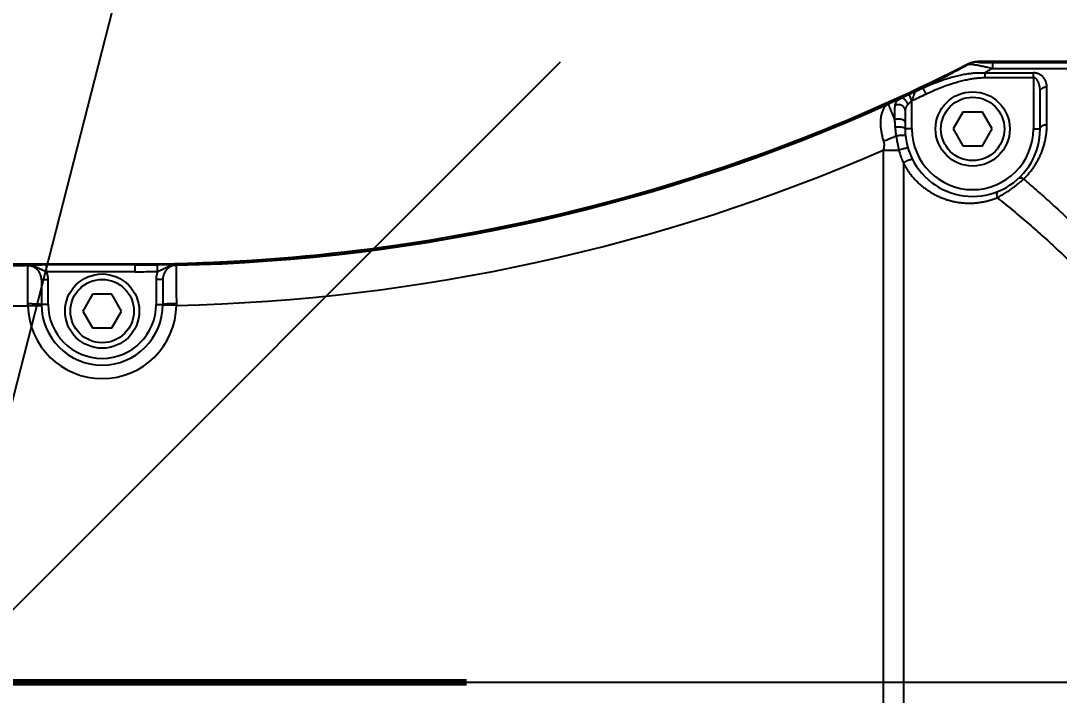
# Model space of a CAD drawing. Extents: x 0 to 4205, y 0 to 2970.
# Drawn here: x 2147.9 to 2224.9, y 945.2 to 995.2 of the extents above; entities that cross this region are included whole.
import ezdxf

# ---------------------------------------------------------------- set-up
doc = ezdxf.new("R2010")
doc.units = 0
doc.header["$LTSCALE"] = 231.275
doc.header["$PDMODE"] = 3
doc.header["$PDSIZE"] = 0.3125
doc.linetypes.add('CENTER', pattern=[0.6, 0.375, -0.075, 0.075, -0.075])
doc.layers.get('0').update_dxf_attribs({"linetype": 'CONTINUOUS'})
doc.layers.get('Defpoints').update_dxf_attribs({"linetype": 'CONTINUOUS'})
for name, color, linetype in [('5_ALL_CURVE', 7, 'CONTINUOUS'), ('91_NOTE', 7, 'CONTINUOUS'), ('95_ALL_DIM', 7, 'CONTINUOUS'), ('DEFAULT_1', 7, 'CENTER')]:
    doc.layers.add(name, color=color, linetype=linetype)
doc.layers.add('坐标轴', color=10, linetype='CONTINUOUS', lineweight=200)
doc.styles.get("Standard").update_dxf_attribs({"font": 'txt', "width": 0.8})
doc.dimstyles.new('DIMSTYLE_1', dxfattribs={"dimtxt": 20, "dimasz": 7.5, "dimexe": 0.18, "dimexo": 0.0625, "dimgap": 0.09, "dimtad": 1, "dimdec": 3, "dimdsep": 46, "dimtxsty": 'Standard', "dimblk": 'OPEN', "dimblk1": 'OPEN', "dimblk2": 'OPEN', "dimcen": 0.09, "dimadec": 0, "dimazin": 0, "dimtp": 0.001, "dimtm": 0.001, "dimtfac": 1, "dimtdec": 3, "dimtofl": 0, "dimtmove": 0, "dimatfit": 3, "dimldrblk": 'OPEN', "dimfxl": 1, "dimtolj": 1, "dimarcsym": 0})
doc.dimstyles.new('DIMSTYLE_2', dxfattribs={"dimtxt": 20, "dimasz": 7.5, "dimexe": 0.18, "dimexo": 0.0625, "dimgap": 0.09, "dimtad": 1, "dimdec": 3, "dimdsep": 46, "dimtxsty": 'Standard', "dimblk": 'OPEN', "dimblk1": 'OPEN', "dimblk2": 'OPEN', "dimcen": 0.09, "dimadec": 0, "dimazin": 0, "dimtp": 0.5, "dimtm": 0.5, "dimtfac": 1, "dimtdec": 3, "dimtofl": 0, "dimtmove": 0, "dimatfit": 3, "dimldrblk": 'OPEN', "dimfxl": 1, "dimtolj": 1, "dimarcsym": 0})

# ---------------------------------------------------------------- blocks, each defined once
blk = doc.blocks.new('_OPEN')
at = {"color": 0, "linetype": 'ByBlock'}
for p, q in [((0, 0), (-1, 0.233)), ((-1, -0.233), (0, 0)), ((-1, 0), (0, 0))]:
    blk.add_line(p, q, dxfattribs=at)
blk = doc.blocks.new('*D9')
at = {"layer": '95_ALL_DIM', "color": 0, "lineweight": -2, "transparency": 16777216}
for p, q in [((2391.968, 1260.269), (2391.968, 1295.386)), ((2199.034, 166.085), (2187.023, 133.086))]:
    blk.add_line(p, q, dxfattribs=at)
blk.add_arc((2391.968, 696.167), 599.039, 90.717351, 249.282649, dxfattribs=at)
at = {"layer": 'Defpoints', "color": 0, "transparency": 16777216}
for p in [(2391.968, 1260.206), (2391.968, 1207.559), (1911.465, 1053.889), (2390.258, 691.469), (2199.055, 166.144)]:
    blk.add_point(p, dxfattribs=at)
at = {"layer": '95_ALL_DIM', "color": 0, "lineweight": -2, "transparency": 16777216, "xscale": 7.5, "yscale": 7.5, "zscale": 7.5}
for p, rotation in [((2391.968, 1295.206), 0.3586754377824675), ((2187.085, 133.255), 339.6413245622188)]:
    blk.add_blockref('_OPEN', p, dxfattribs=dict(at, rotation=rotation))
at = {"layer": '95_ALL_DIM', "color": 0, "transparency": 16777216, "insert": (1783.986, 733.523), "char_height": 20, "attachment_point": 5, "rotation": 86.48409}
blk.add_mtext('\\A1;-160°', dxfattribs=at)
blk = doc.blocks.new('*D27')
at = {"layer": '95_ALL_DIM', "color": 0, "lineweight": -2, "transparency": 16777216}
blk.add_arc((2141.968, 946.167), 59.411, 187.2378, 307.7622, dxfattribs=at)
at = {"layer": 'Defpoints', "color": 0, "transparency": 16777216}
for p in [(2037.557, 946.167), (2136.968, 946.167), (2145.504, 942.632), (2099.958, 904.158), (2215.798, 872.338)]:
    blk.add_point(p, dxfattribs=at)
at = {"layer": '95_ALL_DIM', "color": 0, "lineweight": -2, "transparency": 16777216, "xscale": 7.5, "yscale": 7.5, "zscale": 7.5}
for p, rotation in [((2082.557, 946.167), 93.61890006302103), ((2183.978, 904.158), 41.38109993697912)]:
    blk.add_blockref('_OPEN', p, dxfattribs=dict(at, rotation=rotation))
at = {"layer": '95_ALL_DIM', "color": 0, "transparency": 16777216, "insert": (2124.05, 900.216), "char_height": 20, "attachment_point": 5, "rotation": 338.69714}
blk.add_mtext('\\A1;-135°', dxfattribs=at)
blk = doc.blocks.new('*D28')
at = {"layer": '95_ALL_DIM', "color": 0, "lineweight": -2, "transparency": 16777216}
for p, q in [((2215.967, 1020.167), (2240.799, 1044.999)), ((2037.317, 946.167), (2002.2, 946.167))]:
    blk.add_line(p, q, dxfattribs=at)
blk.add_arc((2141.968, 946.167), 139.588, 48.07884, 176.92116, dxfattribs=at)
at = {"layer": 'Defpoints', "color": 0, "transparency": 16777216}
for p in [(2043.264, 1044.871), (2215.923, 1020.123), (2145.504, 949.703), (2037.38, 946.167), (2136.968, 946.167)]:
    blk.add_point(p, dxfattribs=at)
at = {"layer": '95_ALL_DIM', "color": 0, "lineweight": -2, "transparency": 16777216, "xscale": 7.5, "yscale": 7.5, "zscale": 7.5}
for p, rotation in [((2240.672, 1044.871), 316.5394194410191), ((2002.38, 946.167), 268.4605805589808)]:
    blk.add_blockref('_OPEN', p, dxfattribs=dict(at, rotation=rotation))
at = {"layer": '95_ALL_DIM', "color": 0, "transparency": 16777216, "insert": (2113.123, 1093.04), "char_height": 20, "attachment_point": 5, "rotation": 11.11132}
blk.add_mtext('\\A1;+135°', dxfattribs=at)
blk = doc.blocks.new('*D38')
at = {"layer": 'Defpoints', "color": 0, "transparency": 16777216}
for p in [(2141.968, 1037.386), (2141.968, 946.167), (2328.968, 946.167)]:
    blk.add_point(p, dxfattribs=at)
at = {"layer": '坐标轴', "color": 0, "lineweight": -2, "transparency": 16777216}
for p, q in [((2141.968, 946.23), (2141.968, 1037.566)), ((2321.468, 1037.386), (2149.468, 1037.386)), ((2328.968, 946.23), (2328.968, 1037.566))]:
    blk.add_line(p, q, dxfattribs=at)
at = {"layer": '坐标轴', "color": 0, "lineweight": -2, "transparency": 16777216, "xscale": 7.5, "yscale": 7.5, "zscale": 7.5, "rotation": 180}
blk.add_blockref('_OPEN', (2141.968, 1037.386), dxfattribs=at)
at = {"layer": '坐标轴', "color": 0, "lineweight": -2, "transparency": 16777216, "xscale": 7.5, "yscale": 7.5, "zscale": 7.5}
blk.add_blockref('_OPEN', (2328.968, 1037.386), dxfattribs=at)
at = {"layer": '坐标轴', "color": 0, "transparency": 16777216, "insert": (2235.468, 1047.476), "char_height": 20, "attachment_point": 5}
blk.add_mtext('\\A1;187', dxfattribs=at)

msp = doc.modelspace()

# ---------------------------------------------------------------- linework, layer by layer
for p, q in [((2252.3024, 992.1674), (2218.8291, 992.1674)), ((2219.9407, 992.0865), (2219.9407, 991.6546)), ((2219.9407, 992.0865), (2250.01, 992.0865)), ((2219.3582, 991.3225), (2219.3582, 990.9698)), ((2219.3582, 991.3225), (2222.9681, 991.3225)), ((2219.9407, 991.6546), (2250.01, 991.6546)), ((2219.3582, 990.9698), (2222.9681, 990.9698)), ((2222.9681, 990.9698), (2222.9681, 987.1674)), ((2223.9681, 987.4902), (2223.9681, 990.2871)), ((2213.9681, 989.2642), (2213.7575, 989.717)), ((2214.7819, 990.1984), (2214.9962, 989.7474)), ((2223.4681, 987.1674), (2223.4681, 989.9424)), ((2212.0927, 988.9563), (2212.0879, 988.967)), ((2212.0927, 988.9563), (2212.0957, 988.9497)), ((2212.2143, 989.0117), (2212.2171, 989.006)), ((2213.9681, 987.1674), (2213.9681, 989.2642)), ((2213.4681, 988.523), (2213.4681, 987.1674)), ((2217.7464, 988.4174), (2217.0247, 987.1674)), ((2219.1898, 988.4174), (2217.7464, 988.4174)), ((2219.9114, 987.1674), (2219.1898, 988.4174)), ((2213.9681, 987.1674), (2213.4681, 987.1674)), ((2217.0247, 987.1674), (2217.7464, 985.9174)), ((2219.1898, 985.9174), (2219.9114, 987.1674)), ((2222.9681, 987.1674), (2223.4681, 987.1674)), ((2217.7464, 985.9174), (2219.1898, 985.9174)), ((2211.8331, 985.5878), (2211.8331, 906.747)), ((2211.8331, 985.5878), (2213.0045, 985.5878)), ((2213.3331, 984.6401), (2213.3331, 907.6947)), ((2141.9681, 977.1674), (2156.4043, 977.1674)), ((2141.9681, 977.0544), (2148.2695, 977.0544)), ((2148.4681, 974.2219), (2148.4681, 977.0277)), ((2149.852, 976.5881), (2149.852, 977.0874)), ((2156.4036, 977.0874), (2149.852, 977.0874)), ((2156.4036, 976.5881), (2149.852, 976.5881)), ((2156.4036, 976.5881), (2156.4036, 977.1674)), ((2158.0745, 976.5983), (2158.0684, 977.0976)), ((2159.4455, 977.0806), (2159.4459, 977.0617)), ((2149.4681, 975.995), (2149.4681, 974.1674)), ((2149.9681, 975.995), (2149.4681, 975.995)), ((2149.9681, 974.1674), (2149.9681, 975.995)), ((2157.9681, 976.0292), (2157.9681, 974.1674)), ((2157.9681, 976.0292), (2158.4681, 976.0292)), ((2158.4681, 976.0292), (2158.4681, 974.1674)), ((2153.2464, 974.9174), (2152.5247, 973.6674)), ((2154.6898, 974.9174), (2153.2464, 974.9174)), ((2155.4114, 973.6674), (2154.6898, 974.9174)), ((2149.9681, 974.1674), (2149.4681, 974.1674)), ((2157.9681, 974.1674), (2158.4681, 974.1674)), ((2141.9681, 974.0585), (2148.4692, 974.0585)), ((2148.4692, 974.0585), (2149.469, 974.0783)), ((2152.5247, 973.6674), (2153.2464, 972.4174)), ((2154.6898, 972.4174), (2155.4114, 973.6674)), ((2159.4676, 974.0923), (2158.4677, 974.1059)), ((2153.2464, 972.4174), (2154.6898, 972.4174))]:
    msp.add_line(p, q)
for centre, radius in [((2218.4681, 987.1674), 2.75), ((2218.4681, 987.1674), 2.35), ((2153.9681, 973.6674), 2.75), ((2153.9681, 973.6674), 2.35)]:
    msp.add_circle(centre, radius)
for centre, radius, start, end in [((2156.4036, 1113.0674), 135.9, 270, 297.022514), ((2156.4043, 1113.0643), 135.8969, 270, 296.20917), ((2156.4036, 1113.0674), 136.5317, 294.9369, 295.413626), ((2156.4036, 1113.0674), 136.0324, 295.133351, 295.413625), ((2156.4036, 1113.0674), 136.0208, 271.281451, 294.165954), ((2156.4036, 1113.0674), 136.0325, 271.281451, 294.165954), ((2156.4036, 1113.0674), 136.0397, 271.281451, 294.165954), ((2218.4681, 987.1674), 5, 179.999941, 0.000014), ((2218.4681, 987.1674), 4.5, 180, 360), ((2156.4036, 1113.0674), 139.0089, 271.262989, 293.499932), ((2156.4036, 1113.0674), 135.98, 270, 270.701498), ((2156.4036, 1113.0674), 136.4793, 270, 270.701497), ((2153.9681, 974.1674), 4.5, 179.999997, 359.999997), ((2153.9681, 974.1674), 4, 180, 360), ((2153.9681, 974.1674), 5.5, 181.134877, 359.216987)]:
    msp.add_arc(centre, radius, start, end)
for points, start_tangent, end_tangent in [([(2214.7819, 990.1984), (2215.6551, 990.6416), (2216.5088, 991.0835), (2217.3432, 991.5238), (2218.1586, 991.9621)], (0.893515, 0.4490334), (0.8789846, 0.4768501)), ([(2218.1485, 992.0039), (2218.2398, 992.0466), (2218.3339, 992.0832), (2218.4303, 992.1134), (2218.5283, 992.1369), (2218.6278, 992.1538), (2218.7283, 992.164), (2218.8291, 992.1674)], (0.8908281, 0.4543406), (1, 0)), ([(2218.1485, 992.0039), (2218.1535, 991.983), (2218.1586, 991.9621)], (0.2360452, -0.9717421), (0.2360086, -0.971751)), ([(2218.8391, 992.1256), (2218.7215, 992.1209), (2218.6046, 992.107), (2218.4892, 992.084), (2218.3759, 992.0521), (2218.2655, 992.0113), (2218.1586, 991.9621)], (-0.9999998, -0.0006581), (-0.8911599, -0.4536893)), ([(2218.1586, 991.9621), (2218.1872, 991.9669), (2218.2218, 991.9696), (2218.2619, 991.9703), (2218.3076, 991.9691), (2218.3585, 991.9659), (2218.4145, 991.9609), (2218.4758, 991.9541), (2218.5429, 991.9454), (2218.6168, 991.9346), (2218.6987, 991.9215), (2218.7898, 991.9058), (2218.8916, 991.8871), (2219.0051, 991.8651), (2219.1306, 991.8396), (2219.268, 991.8104), (2219.4174, 991.7775), (2219.5791, 991.7407), (2219.7535, 991.6998), (2219.9407, 991.6546)], (0.9746265, 0.2238374), (0.9714398, -0.2372861)), ([(2218.8291, 992.1674), (2218.8341, 992.1465), (2218.8391, 992.1256)], (0.2336364, -0.972324), (0.2336008, -0.9723326)), ([(2218.8391, 992.1256), (2218.8426, 992.1221), (2218.8513, 992.1188), (2218.8649, 992.1157), (2218.8835, 992.1128), (2218.9067, 992.11), (2218.9345, 992.1073), (2218.9668, 992.1049), (2219.004, 992.1025), (2219.0468, 992.1003), (2219.0959, 992.0981), (2219.1521, 992.096), (2219.2167, 992.0941), (2219.2904, 992.0923), (2219.3736, 992.0907), (2219.4666, 992.0892), (2219.5694, 992.0881), (2219.6824, 992.0872), (2219.8062, 992.0867), (2219.9407, 992.0865)], (0.2337548, -0.9722956), (1, 0.0000003)), ([(2214.7819, 990.1984), (2215.349, 990.4519), (2215.8927, 990.6692), (2216.4069, 990.8505), (2216.8878, 990.9978), (2217.3353, 991.1139), (2217.749, 991.2018), (2218.1296, 991.2646), (2218.4798, 991.3055), (2218.7987, 991.327), (2219.0896, 991.332), (2219.3582, 991.3225)], (0.9047965, 0.4258442), (0.9980464, -0.0624772)), ([(2219.3582, 991.3225), (2219.6507, 991.4887), (2219.9407, 991.6546)], (0.870116, 0.492847), (0.8673791, 0.4976479)), ([(2222.9681, 990.9698), (2222.9675, 991.0171), (2222.9677, 991.0654), (2222.968, 991.1132), (2222.9681, 991.1596), (2222.9681, 991.2041), (2222.9681, 991.2464), (2222.9681, 991.286), (2222.9681, 991.3225)], (-0.0223972, 0.9997492), (-0.000155, 1)), ([(2223.9681, 990.2871), (2223.9633, 990.3904), (2223.9493, 990.4903), (2223.9269, 990.5861), (2223.8966, 990.6771), (2223.8592, 990.7627), (2223.8158, 990.8422), (2223.7674, 990.9149), (2223.715, 990.9807), (2223.6595, 991.0398), (2223.6016, 991.0923), (2223.5419, 991.1385), (2223.4811, 991.1787), (2223.4198, 991.2131), (2223.3586, 991.242), (2223.2982, 991.2657), (2223.2389, 991.2847), (2223.1813, 991.2992), (2223.1254, 991.3099), (2223.0713, 991.3171), (2223.019, 991.3212), (2222.9681, 991.3225)], (0.0000061, 1), (-1, -0.0000134)), ([(2214.9962, 989.7474), (2215.5464, 989.9978), (2216.0715, 990.2156), (2216.566, 990.4007), (2217.0265, 990.5544), (2217.4534, 990.6793), (2217.8463, 990.7779), (2218.2064, 990.853), (2218.5365, 990.9074), (2218.8358, 990.9433), (2219.1079, 990.9634), (2219.3582, 990.9698)], (0.9032319, 0.4291528), (1, -0.0000084)), ([(2223.4681, 989.9424), (2223.4657, 990.0449), (2223.4587, 990.144), (2223.4475, 990.239), (2223.4323, 990.3294), (2223.4136, 990.4143), (2223.3919, 990.4932), (2223.3677, 990.5653), (2223.3415, 990.6306), (2223.3138, 990.6892), (2223.2848, 990.7413), (2223.255, 990.7872), (2223.2246, 990.827), (2223.1939, 990.8612), (2223.1634, 990.8898), (2223.1331, 990.9134), (2223.1035, 990.9322), (2223.0747, 990.9467), (2223.0467, 990.9572), (2223.0197, 990.9644), (2222.9936, 990.9685), (2222.9681, 990.9698)], (0.0000009, 1), (-1, -0.0000132)), ([(2223.4681, 989.9424), (2223.4708, 989.9784), (2223.479, 990.0141), (2223.4925, 990.0489), (2223.5113, 990.0826), (2223.5351, 990.1147), (2223.5636, 990.145), (2223.5965, 990.173), (2223.6335, 990.1986), (2223.6742, 990.2213), (2223.7181, 990.2409), (2223.7647, 990.2573), (2223.8136, 990.2702), (2223.8641, 990.2796), (2223.9158, 990.2852), (2223.9681, 990.2871)], (0, 1), (1, 0)), ([(2213.7575, 989.717), (2213.6781, 989.6799), (2213.5991, 989.6427), (2213.5211, 989.6057), (2213.4449, 989.5691), (2213.3708, 989.5333), (2213.2995, 989.4986), (2213.2315, 989.465), (2213.1671, 989.4329)], (-0.9067725, -0.4216203), (-0.8938146, -0.4484367)), ([(2214.1801, 989.9143), (2214.1761, 989.9124), (2214.1698, 989.9095), (2214.1633, 989.9065), (2214.1591, 989.9045), (2214.1542, 989.9022), (2214.1486, 989.8995), (2214.1421, 989.8965), (2214.1346, 989.893), (2214.1261, 989.889), (2214.1162, 989.8844), (2214.105, 989.8791), (2214.0921, 989.8731), (2214.0774, 989.8662), (2214.0607, 989.8584), (2214.0416, 989.8494), (2214.0198, 989.8392), (2213.9949, 989.8276), (2213.9665, 989.8143), (2213.934, 989.7991), (2213.8967, 989.7817), (2213.854, 989.7618), (2213.8068, 989.7399), (2213.7575, 989.717)], (-0.9056762, -0.4239701), (-0.9067726, -0.42162)), ([(2214.1801, 989.9143), (2214.1785, 989.9094), (2214.177, 989.9048), (2214.1747, 989.8977), (2214.1731, 989.8928), (2214.1711, 989.8868), (2214.1687, 989.8793), (2214.1656, 989.8701), (2214.1619, 989.8587), (2214.1574, 989.8448), (2214.1518, 989.8278), (2214.145, 989.807), (2214.1367, 989.7817), (2214.1267, 989.7509), (2214.1145, 989.7136), (2214.0997, 989.6685), (2214.082, 989.6143), (2214.0619, 989.5525), (2214.04, 989.4855), (2214.0168, 989.4143), (2213.9927, 989.34), (2213.9681, 989.2642)], (-0.5491391, -0.835731), (-0.3108827, -0.9504483)), ([(2212.0957, 988.9497), (2212.0191, 988.8777), (2211.9489, 988.795), (2211.8854, 988.7022), (2211.8289, 988.6), (2211.7795, 988.489), (2211.7374, 988.3699), (2211.7026, 988.2437), (2211.6752, 988.1109), (2211.6549, 987.9723), (2211.6418, 987.8287), (2211.6358, 987.6808), (2211.6365, 987.5293), (2211.6439, 987.3747), (2211.6578, 987.2177), (2211.6779, 987.0588), (2211.704, 986.8985), (2211.7359, 986.7373), (2211.7735, 986.5757), (2211.8164, 986.4139), (2211.8646, 986.2525)], (-0.7673839, -0.641188), (0.3002087, -0.9538735)), ([(2212.2281, 989.0289), (2212.1818, 989.0087), (2212.1351, 988.988), (2212.0879, 988.967)], (-0.9174593, -0.3978296), (-0.9123602, -0.4093885)), ([(2212.2143, 989.0117), (2212.1743, 988.9933), (2212.1338, 988.9749), (2212.0927, 988.9563)], (-0.9081041, -0.4187445), (-0.9123618, -0.4093849)), ([(2212.2171, 989.006), (2212.1567, 988.9772), (2212.0957, 988.9497)], (-0.8983726, -0.4392342), (-0.9161298, -0.4008818)), ([(2212.7485, 989.2558), (2212.5689, 989.1749), (2212.3908, 989.0935), (2212.2143, 989.0117)], (-0.9129331, -0.4081092), (-0.9060452, -0.4231809)), ([(2212.2143, 989.0117), (2212.2183, 989.0186), (2212.2229, 989.0244), (2212.2281, 989.0289)], (0.4436812, 0.8961847), (0.8135595, 0.5814817)), ([(2212.7485, 989.2558), (2212.4802, 989.1322), (2212.2171, 989.006)], (-0.911525, -0.4112446), (-0.8981612, -0.4396663)), ([(2212.2171, 989.006), (2212.2273, 988.9733), (2212.2425, 988.9295), (2212.2626, 988.8747), (2212.2874, 988.8096), (2212.3165, 988.7345), (2212.3499, 988.6501), (2212.3873, 988.557), (2212.4283, 988.4557), (2212.4727, 988.3469), (2212.5202, 988.2313), (2212.5706, 988.1095), (2212.6235, 987.9822), (2212.6788, 987.8499)], (0.2731179, -0.9619806), (0.3862387, -0.9223989)), ([(2212.7486, 989.2558), (2212.5741, 989.1795), (2212.4007, 989.1039), (2212.2281, 989.0289)], (-0.9158327, -0.4015601), (-0.9174495, -0.3978521)), ([(2212.6965, 988.8933), (2212.691, 988.8055), (2212.6864, 988.7099), (2212.6827, 988.6068), (2212.6799, 988.4966), (2212.6779, 988.3797), (2212.6768, 988.2564), (2212.6766, 988.1269), (2212.6773, 987.9914), (2212.6788, 987.8499)], (-0.070666, -0.9975), (0.0135224, -0.9999086)), ([(2213.1671, 989.4329), (2213.0966, 989.3951), (2213.0297, 989.3549), (2212.9674, 989.3123), (2212.9103, 989.2672), (2212.8589, 989.2197), (2212.8139, 989.1698), (2212.7755, 989.1176), (2212.7442, 989.0633), (2212.7205, 989.0074), (2212.7045, 988.9505), (2212.6965, 988.8933)], (-0.8912417, -0.4535286), (-0.0706699, -0.9974998)), ([(2213.4681, 988.523), (2213.4655, 988.568), (2213.4577, 988.6125), (2213.4448, 988.656), (2213.4269, 988.6982), (2213.4043, 988.7386), (2213.3771, 988.7767), (2213.3456, 988.8121), (2213.3102, 988.8446), (2213.2713, 988.8737), (2213.2292, 988.8991), (2213.1843, 988.9207), (2213.1372, 988.938), (2213.0884, 988.9511), (2213.0382, 988.9597), (2212.9874, 988.9637), (2212.9364, 988.9631), (2212.8856, 988.958), (2212.8358, 988.9483), (2212.7873, 988.9342), (2212.7407, 988.9158), (2212.6965, 988.8933)], (-0.0000004, 1), (-0.8685624, -0.4955797)), ([(2212.7486, 989.2558), (2212.9587, 989.3445), (2213.1671, 989.4329)], (0.9216132, 0.3881097), (0.9202959, 0.3912229)), ([(2213.6718, 988.9791), (2213.6544, 989.0275), (2213.634, 989.0754), (2213.6108, 989.1222), (2213.585, 989.1674), (2213.5569, 989.2106), (2213.5268, 989.2512), (2213.4951, 989.2889), (2213.4621, 989.3232), (2213.4281, 989.3537), (2213.3936, 989.3802), (2213.3588, 989.4023), (2213.3243, 989.4197), (2213.2903, 989.4324), (2213.2572, 989.4401), (2213.2254, 989.4427), (2213.1953, 989.4403), (2213.1671, 989.4329)], (-0.3094352, 0.9509205), (-0.9389747, -0.3439861)), ([(2213.6718, 988.9791), (2213.6396, 988.9453), (2213.6094, 988.9098), (2213.5815, 988.8726), (2213.5561, 988.8337), (2213.5335, 988.7931), (2213.514, 988.7509), (2213.4977, 988.7071), (2213.4848, 988.662), (2213.4755, 988.616), (2213.4699, 988.5694), (2213.4681, 988.523)], (-0.7059957, -0.7082161), (0.0000009, -1)), ([(2213.9681, 989.2642), (2213.9282, 989.227), (2213.8885, 989.1896), (2213.8494, 989.1525), (2213.8111, 989.1158), (2213.774, 989.0799), (2213.7382, 989.045), (2213.7041, 989.0113), (2213.6718, 988.9791)], (-0.7322761, -0.6810079), (-0.7060159, -0.708196)), ([(2213.4681, 987.6597), (2213.4654, 987.684), (2213.4573, 987.7079), (2213.4439, 987.7314), (2213.4253, 987.7541), (2213.4018, 987.7757), (2213.3735, 987.7961), (2213.3409, 987.815), (2213.3042, 987.8323), (2213.2639, 987.8476), (2213.2204, 987.8609), (2213.1742, 987.8721), (2213.1257, 987.8809), (2213.0755, 987.8874), (2213.0241, 987.8913), (2212.9721, 987.8928), (2212.9201, 987.8917), (2212.8686, 987.8881), (2212.8182, 987.8821), (2212.7694, 987.8736), (2212.7228, 987.8628), (2212.6788, 987.8498)], (-0.000001, 1), (-0.949446, -0.3139304)), ([(2212.6788, 987.8499), (2212.6873, 987.715), (2212.6968, 987.5754), (2212.7072, 987.4314), (2212.7186, 987.2833)], (0.0604979, -0.9981683), (0.0789753, -0.9968766)), ([(2213.4681, 987.1674), (2213.4656, 987.1807), (2213.4582, 987.1939), (2213.4459, 987.2068), (2213.4289, 987.2193), (2213.4072, 987.2313), (2213.3813, 987.2427), (2213.3512, 987.2533), (2213.3174, 987.2631), (2213.28, 987.2719), (2213.2396, 987.2797), (2213.1965, 987.2864), (2213.1511, 987.2919), (2213.1038, 987.2961), (2213.0553, 987.2991), (2213.0059, 987.3008), (2212.9561, 987.3011), (2212.9064, 987.3001), (2212.8573, 987.2978), (2212.8093, 987.2942), (2212.7629, 987.2894), (2212.7186, 987.2833)], (0, 1), (-0.9883495, -0.1522012)), ([(2212.7186, 987.2833), (2212.7333, 987.122), (2212.7519, 986.9613), (2212.7741, 986.8016), (2212.7999, 986.643)], (0.0789733, -0.9968767), (0.171689, -0.9851512)), ([(2222.2373, 983.4533), (2222.4322, 983.6476), (2222.6194, 983.854), (2222.7982, 984.0724), (2222.9677, 984.3026), (2223.1272, 984.5445), (2223.2757, 984.7978), (2223.4123, 985.062), (2223.5361, 985.3367), (2223.6461, 985.6214), (2223.7414, 985.9153), (2223.8212, 986.2177), (2223.8845, 986.5274), (2223.9305, 986.8435), (2223.9586, 987.1649), (2223.9681, 987.4902)], (0.7255635, 0.6881552), (0.0000005, 1)), ([(2223.4681, 987.1674), (2223.4708, 987.2012), (2223.479, 987.2345), (2223.4925, 987.2672), (2223.5113, 987.2987), (2223.5351, 987.3288), (2223.5636, 987.3572), (2223.5965, 987.3834), (2223.6335, 987.4073), (2223.6742, 987.4286), (2223.7181, 987.447), (2223.7647, 987.4623), (2223.8136, 987.4744), (2223.8641, 987.4832), (2223.9158, 987.4885), (2223.9681, 987.4902)], (0, 1), (1, 0)), ([(2212.7999, 986.643), (2212.6508, 986.5753), (2212.4983, 986.5084), (2212.3429, 986.4424), (2212.1851, 986.3776), (2212.0255, 986.3143), (2211.8646, 986.2525)], (-0.9079899, -0.418992), (-0.9356205, -0.3530074)), ([(2213.4932, 986.667), (2213.49, 986.6718), (2213.4816, 986.676), (2213.4679, 986.6795), (2213.4492, 986.6825), (2213.4257, 986.6847), (2213.3975, 986.6861), (2213.3651, 986.6869), (2213.3287, 986.6869), (2213.2888, 986.6861), (2213.2457, 986.6846), (2213.2, 986.6824), (2213.152, 986.6795), (2213.1024, 986.6759), (2213.0517, 986.6717), (2213.0003, 986.6669), (2212.949, 986.6616), (2212.8981, 986.6558), (2212.8482, 986.6495), (2212.7999, 986.643)], (-0.1000903, 0.9949784), (-0.9900379, -0.140801)), ([(2212.7999, 986.643), (2212.8152, 986.5397), (2212.8317, 986.4347), (2212.8497, 986.3273), (2212.8694, 986.2166), (2212.891, 986.1016), (2212.9149, 985.9816), (2212.9416, 985.8559), (2212.9713, 985.7244), (2213.0045, 985.5878)], (0.1406936, -0.9900532), (0.2444442, -0.9696634)), ([(2211.8646, 986.2525), (2211.8815, 986.1894), (2211.8936, 986.1224), (2211.9007, 986.0507), (2211.902, 985.9736), (2211.8971, 985.8899), (2211.8849, 985.7985), (2211.864, 985.6982), (2211.8331, 985.5878)], (0.3001913, -0.953879), (-0.3008864, -0.95366)), ([(2213.6787, 985.7314), (2213.6744, 985.7366), (2213.6651, 985.7402), (2213.6508, 985.7422), (2213.6318, 985.7426), (2213.6082, 985.7413), (2213.5803, 985.7384), (2213.5484, 985.734), (2213.5128, 985.7279), (2213.4739, 985.7204), (2213.4321, 985.7115), (2213.3878, 985.7013), (2213.3416, 985.6899), (2213.2938, 985.6774), (2213.2451, 985.664), (2213.1959, 985.6497), (2213.1467, 985.6348), (2213.0981, 985.6194), (2213.0505, 985.6037), (2213.0045, 985.5878)], (-0.2872015, 0.9578702), (-0.9427438, -0.3335178)), ([(2213.0045, 985.5878), (2213.0614, 985.3814), (2213.1235, 985.1829), (2213.19, 984.9931), (2213.2601, 984.8122), (2213.3331, 984.6401)], (0.2489109, -0.9685264), (0.4053811, -0.9141478)), ([(2214.0272, 984.8699), (2214.0189, 984.8802), (2214.0062, 984.8881), (2213.9891, 984.8934), (2213.9678, 984.8962), (2213.9425, 984.8962), (2213.9136, 984.8937), (2213.8812, 984.8885), (2213.8458, 984.8808), (2213.8076, 984.8706), (2213.7672, 984.858), (2213.7248, 984.8432), (2213.681, 984.8263), (2213.6362, 984.8074), (2213.5908, 984.7869), (2213.5454, 984.7648), (2213.5003, 984.7414), (2213.4561, 984.717), (2213.4132, 984.6918), (2213.3721, 984.6661), (2213.3331, 984.6401)], (-0.4595095, 0.8881728), (-0.8231494, -0.5678249)), ([(2213.3331, 984.6401), (2213.4708, 984.3901), (2213.6227, 984.1454), (2213.7886, 983.907), (2213.9686, 983.6758), (2214.1625, 983.4523), (2214.3703, 983.2374), (2214.5918, 983.0322), (2214.8263, 982.8377), (2215.0737, 982.6549), (2215.3332, 982.4847), (2215.6043, 982.3282), (2215.8861, 982.1863), (2216.1777, 982.0599), (2216.4781, 981.9499), (2216.786, 981.8571), (2217.1004, 981.7822), (2217.4198, 981.7256), (2217.7429, 981.688), (2218.0681, 981.6695), (2218.394, 981.6702), (2218.7191, 981.6903), (2219.0419, 981.7295), (2219.361, 981.7875), (2219.6749, 981.8639), (2219.9823, 981.9581), (2220.282, 982.0694)], (0.4595095, -0.8881729), (0.9269163, 0.3752681)), ([(2220.282, 982.0694), (2220.4471, 982.1572), (2220.6069, 982.247), (2220.7609, 982.3378), (2220.9086, 982.4292), (2221.05, 982.5207), (2221.1859, 982.6122), (2221.3168, 982.7039), (2221.443, 982.7956), (2221.5649, 982.8874), (2221.6836, 982.9799), (2221.7993, 983.073), (2221.9122, 983.1668), (2222.0226, 983.2613), (2222.1308, 983.3568), (2222.2373, 983.4533)], (0.8881124, 0.4596264), (0.7359095, 0.67708)), ([(2221.8946, 983.5262), (2221.9129, 983.5398), (2221.9347, 983.5494), (2221.9596, 983.5548), (2221.9875, 983.5562), (2222.0181, 983.5533), (2222.051, 983.5464), (2222.0858, 983.5353), (2222.1222, 983.5203), (2222.1599, 983.5015), (2222.1984, 983.4791), (2222.2373, 983.4533)], (0.7282525, 0.6853089), (0.8184699, -0.5745494)), ([(2222.2373, 983.4533), (2223.3342, 982.5084), (2224.3868, 981.5664), (2225.3969, 980.627), (2226.3664, 979.6901), (2227.2973, 978.7554)], (0.7637972, -0.6454562), (0.6987213, -0.715394)), ([(2220.3444, 982.5328), (2220.3238, 982.5218), (2220.3052, 982.5065), (2220.2888, 982.4868), (2220.2747, 982.4631), (2220.2632, 982.4356), (2220.2543, 982.4045), (2220.2481, 982.3701), (2220.2446, 982.3328), (2220.244, 982.2929), (2220.2462, 982.2509), (2220.2511, 982.2071), (2220.2588, 982.1619), (2220.2691, 982.1159), (2220.282, 982.0694)], (-0.9269163, -0.3752682), (0.2905438, -0.9568617)), ([(2220.282, 982.0694), (2221.4853, 981.0952), (2222.6361, 980.1241), (2223.7367, 979.156), (2224.7897, 978.1907), (2225.7972, 977.228)], (0.7835127, -0.6213758), (0.7156895, -0.6984186)), ([(2149.852, 977.0874), (2149.7598, 977.0872), (2149.6664, 977.0867), (2149.5721, 977.0857), (2149.4769, 977.0843), (2149.381, 977.0825), (2149.2845, 977.0802), (2149.1861, 977.0774), (2149.0896, 977.0742), (2149.0036, 977.0709), (2148.9314, 977.0678), (2148.8703, 977.0649), (2148.8179, 977.0623), (2148.7724, 977.0599), (2148.7324, 977.0578), (2148.697, 977.0558), (2148.6654, 977.0541), (2148.6369, 977.0525), (2148.611, 977.0512), (2148.5872, 977.05), (2148.5654, 977.049), (2148.5452, 977.0482), (2148.5265, 977.0475), (2148.5094, 977.0471), (2148.494, 977.0468), (2148.4799, 977.0466), (2148.4666, 977.0466), (2148.4531, 977.0467), (2148.4388, 977.0468), (2148.4233, 977.0472), (2148.4062, 977.0477), (2148.3877, 977.0483), (2148.3676, 977.0492), (2148.346, 977.0502), (2148.3229, 977.0514), (2148.2976, 977.0528), (2148.2695, 977.0544)], (-1, 0.0000002), (-0.9983621, 0.0572115)), ([(2148.4025, 977.0335), (2148.3869, 977.0349), (2148.3715, 977.0367), (2148.3564, 977.0388), (2148.3416, 977.0412), (2148.3272, 977.0439), (2148.313, 977.0466), (2148.2988, 977.0493), (2148.2844, 977.052), (2148.2695, 977.0544)], (-0.9966079, 0.0822963), (-0.9896198, 0.1437101)), ([(2149.852, 976.5881), (2149.7982, 976.6052), (2149.7423, 976.624), (2149.6841, 976.645), (2149.623, 976.6685), (2149.5586, 976.695), (2149.4897, 976.7248), (2149.4141, 976.7591), (2149.333, 976.7969), (2149.2535, 976.8337), (2149.1797, 976.8668), (2149.1108, 976.8962), (2149.0461, 976.9219), (2148.9853, 976.944), (2148.928, 976.9629), (2148.874, 976.9787), (2148.8232, 976.9919), (2148.7755, 977.0028), (2148.7304, 977.0116), (2148.6877, 977.0186), (2148.6475, 977.0241), (2148.6096, 977.0282), (2148.5742, 977.0311), (2148.5416, 977.0331), (2148.5119, 977.0343), (2148.4847, 977.0348), (2148.4583, 977.0349), (2148.4313, 977.0345), (2148.4025, 977.0335)], (-0.9559998, 0.2933674), (-0.9990185, -0.0442959)), ([(2148.4681, 977.0277), (2148.435, 977.0307), (2148.4025, 977.0335)], (-0.9956552, 0.093117), (-0.996604, 0.0823434)), ([(2149.4681, 975.995), (2149.4652, 976.075), (2149.4567, 976.1542), (2149.4424, 976.2319), (2149.4227, 976.3077), (2149.3977, 976.3811), (2149.3675, 976.452), (2149.3322, 976.5202), (2149.2921, 976.5852), (2149.2475, 976.6467), (2149.1986, 976.7045), (2149.1456, 976.7582), (2149.089, 976.8077), (2149.0289, 976.8526), (2148.9656, 976.8928), (2148.8997, 976.9281), (2148.8314, 976.9582), (2148.7611, 976.9831), (2148.6891, 977.0026), (2148.6158, 977.0166), (2148.542, 977.0249), (2148.4681, 977.0277)], (-0.0000049, 1), (-1, 0.0000021)), ([(2149.9681, 975.995), (2149.9648, 976.097), (2149.955, 976.1986), (2149.9386, 976.299), (2149.9159, 976.3977), (2149.887, 976.4942), (2149.852, 976.5881)], (-0.000006, 1), (-0.3794605, 0.9252079)), ([(2158.0745, 976.5983), (2158.0424, 976.5079), (2158.0159, 976.4151), (2157.995, 976.3204), (2157.9801, 976.2242), (2157.9711, 976.127), (2157.9681, 976.0292)], (-0.3638001, -0.9314771), (-0.0000063, -1)), ([(2159.4455, 977.0806), (2159.4325, 977.0804), (2159.4184, 977.0802), (2159.4029, 977.0802), (2159.3858, 977.0803), (2159.3671, 977.0805), (2159.347, 977.0809), (2159.3253, 977.0815), (2159.3016, 977.0822), (2159.2757, 977.083), (2159.2474, 977.0839), (2159.2161, 977.085), (2159.181, 977.0862), (2159.1411, 977.0875), (2159.0957, 977.089), (2159.0438, 977.0906), (2158.9833, 977.0923), (2158.9114, 977.094), (2158.8256, 977.0958), (2158.7282, 977.0974), (2158.6315, 977.0985), (2158.5359, 977.0992), (2158.4407, 977.0996), (2158.3462, 977.0996), (2158.2526, 977.0992), (2158.1599, 977.0986), (2158.0684, 977.0976)], (-0.99975, -0.0223588), (-0.9999251, -0.012243)), ([(2159.4458, 977.069), (2159.4203, 977.0682), (2159.3927, 977.0668), (2159.3624, 977.0648), (2159.3293, 977.0618), (2159.2937, 977.0578), (2159.256, 977.0525), (2159.2161, 977.0459), (2159.1737, 977.0376), (2159.1288, 977.0275), (2159.0816, 977.0154), (2159.0318, 977.001), (2158.9787, 976.9838), (2158.9221, 976.9635), (2158.8619, 976.9399), (2158.7987, 976.913), (2158.7313, 976.8825), (2158.6586, 976.848), (2158.5805, 976.81), (2158.5005, 976.7711), (2158.4279, 976.7368), (2158.3611, 976.7067), (2158.2984, 976.6799), (2158.2388, 976.6561), (2158.1819, 976.6348), (2158.1272, 976.6157), (2158.0745, 976.5983)], (-0.9997504, -0.0223404), (-0.9529091, -0.303256)), ([(2159.4459, 977.0617), (2159.373, 977.0574), (2159.3004, 977.0476), (2159.2284, 977.0324), (2159.1578, 977.0118), (2159.0889, 976.9861), (2159.0221, 976.9552), (2158.9576, 976.9194), (2158.8959, 976.8789), (2158.8372, 976.8338), (2158.7819, 976.7843), (2158.7303, 976.7307), (2158.6827, 976.6733), (2158.6392, 976.6122), (2158.6002, 976.5478), (2158.5659, 976.4803), (2158.5365, 976.4102), (2158.5121, 976.3377), (2158.493, 976.2629), (2158.4792, 976.1862), (2158.4708, 976.1082), (2158.4681, 976.0292)], (-0.999747, -0.0224942), (-0.0000017, -1)), ([(2159.4459, 977.0617), (2159.4462, 977.0288), (2159.4465, 976.9841), (2159.4469, 976.9278), (2159.4475, 976.8603), (2159.4481, 976.7817), (2159.4487, 976.6924), (2159.4495, 976.5927), (2159.4503, 976.483), (2159.4512, 976.3638), (2159.4522, 976.2355), (2159.4532, 976.0987), (2159.4543, 975.9539), (2159.4554, 975.8016), (2159.4566, 975.6425), (2159.4578, 975.4773), (2159.4591, 975.3065), (2159.4604, 975.1308), (2159.4617, 974.951), (2159.4631, 974.7678), (2159.4645, 974.5819), (2159.4659, 974.394), (2159.4672, 974.205)], (0.0075611, -0.9999714), (0.0073561, -0.9999729)), ([(2148.4681, 974.2219), (2148.5552, 974.2217), (2148.6417, 974.2211), (2148.7269, 974.22), (2148.8101, 974.2186), (2148.8907, 974.2168), (2148.9681, 974.2146), (2149.0416, 974.212), (2149.1109, 974.2091), (2149.1752, 974.2059), (2149.2341, 974.2024), (2149.2872, 974.1987), (2149.3341, 974.1946), (2149.3744, 974.1904), (2149.4078, 974.186), (2149.434, 974.1815), (2149.4529, 974.1769), (2149.4643, 974.1722), (2149.4681, 974.1674)], (1, 0), (0, -1)), ([(2148.4692, 974.0585), (2148.4686, 974.113), (2148.4682, 974.1674), (2148.4681, 974.2219)], (-0.0132053, 0.9999128), (-0.0000001, 1)), ([(2159.4672, 974.205), (2159.3801, 974.2048), (2159.2937, 974.2044), (2159.2086, 974.2037), (2159.1254, 974.2027), (2159.0449, 974.2014), (2158.9676, 974.1999), (2158.8941, 974.1982), (2158.8249, 974.1962), (2158.7607, 974.194), (2158.7018, 974.1915), (2158.6487, 974.1889), (2158.6019, 974.1862), (2158.5617, 974.1833), (2158.5283, 974.1803), (2158.5021, 974.1771), (2158.4832, 974.1739), (2158.4719, 974.1707), (2158.4681, 974.1674)], (-1, -0.0000311), (0, -1)), ([(2159.4672, 974.205), (2159.4675, 974.1674), (2159.4676, 974.1298), (2159.4676, 974.0923)], (0.0073555, -0.9999729), (-0.0017686, -0.9999984))]:
    msp.add_spline(points, degree=3, dxfattribs=dict(start_tangent=start_tangent, end_tangent=end_tangent))
at = {"layer": '5_ALL_CURVE'}
msp.add_line((2141.9681, 946.1674), (2187.93, 992.1294), dxfattribs=at)
for radius in [500, 250]:
    msp.add_arc((2391.9681, 696.1674), radius, 25, 250, dxfattribs=at)
at = {"layer": '91_NOTE'}
msp.add_line((2141.9681, 946.1674), (2183.2161, 1106.9779), dxfattribs=at)
at = {"layer": 'DEFAULT_1'}
msp.add_line((2141.9681, 946.1674), (2254.4644, 946.1674), dxfattribs=at)
at = {"layer": '坐标轴'}
msp.add_line((2141.9681, 946.1674), (2180.9623, 946.1674), dxfattribs=at)

# ---------------------------------------------------------------- dimensions: what is measured, and where the dimension line sits
at = {"layer": '95_ALL_DIM'}
for base, line1, line2, text, picture, middle in [((1911.465, 1053.8887), ((2391.9681, 1207.5593), (2391.9681, 1260.2064)), ((2199.0554, 166.1441), (2390.258, 691.4689)), '-<>', '*D9', (1794.0566, 732.9039)), ((2043.2642, 1044.8713), ((2145.5036, 949.7029), (2215.9232, 1020.1225)), ((2037.3797, 946.1674), (2136.9681, 946.1674)), '+<>', '*D28', (2115.0672, 1083.1391)), ((2099.9582, 904.1576), ((2136.9681, 946.1674), (2037.5572, 946.1674)), ((2215.7977, 872.3378), (2145.5036, 942.6319)), '-<>', '*D27', (2120.3842, 890.8159))]:
    dim = msp.add_angular_dim_2l(base=base, line1=line1, line2=line2, text=text, dimstyle='DIMSTYLE_2', dxfattribs=at)
    dim.commit()
    dim.dimension.update_dxf_attribs({"geometry": picture, "text_midpoint": middle, "dimtype": 162})
at = {"layer": '坐标轴', "color": 2}
dim = msp.add_linear_dim(base=(2141.9681, 1037.3862), p1=(2328.9681, 946.1674), p2=(2141.9681, 946.1674), dimstyle='DIMSTYLE_1', dxfattribs=at)
dim.commit()
dim.dimension.update_dxf_attribs({"geometry": '*D38', "text_midpoint": (2235.4681, 1047.4762)})

doc.saveas('drawing.dxf')
